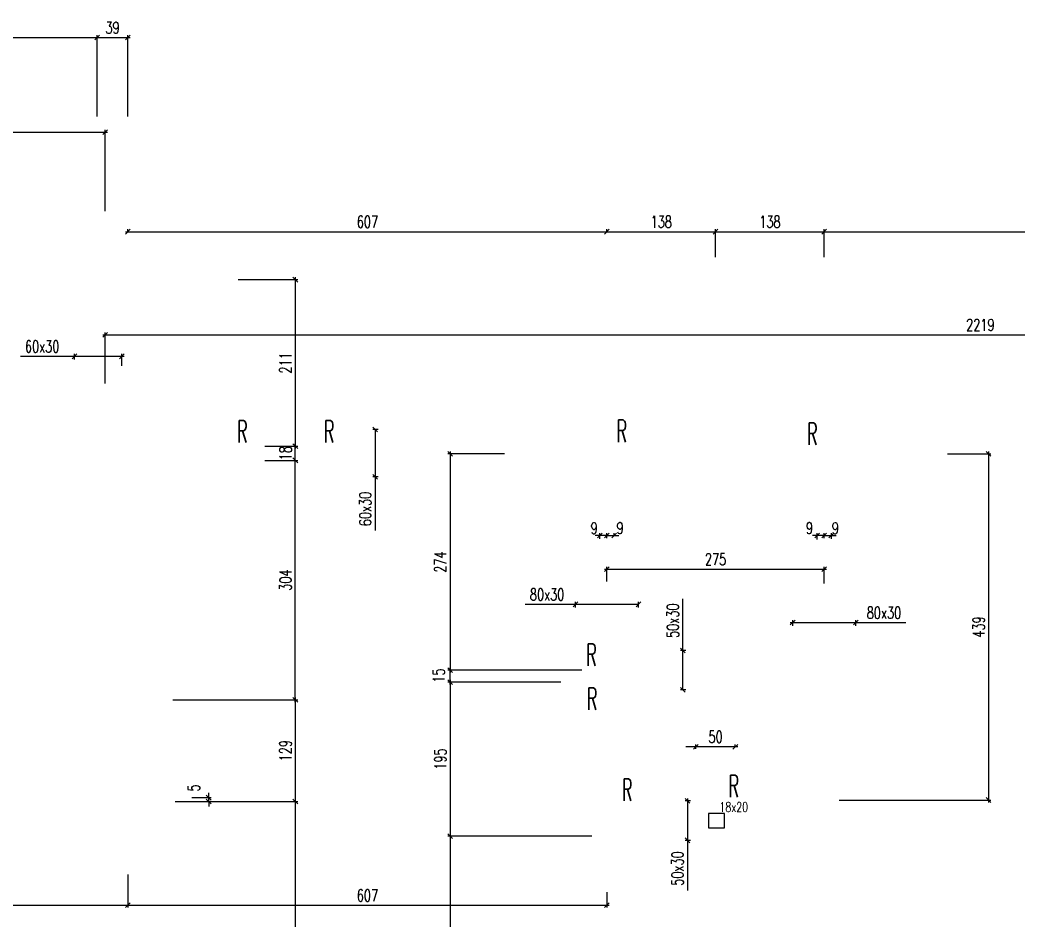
# Model space of a CAD drawing. Extents: x 307 to 786, y -197 to -94.
# Drawn here: x 409.64 to 422.29, y -112.25 to -100.85 of the extents above; entities that cross this region are included whole.
import ezdxf

# ---------------------------------------------------------------- set-up
doc = ezdxf.new("R2010")
doc.units = 0
doc.header["$LTSCALE"] = 0.5
doc.header["$MEASUREMENT"] = 0
doc.layers.get('DEFPOINTS').update_dxf_attribs({"linetype": 'CONTINUOUS'})
doc.layers.add('COTATION', color=7, linetype='CONTINUOUS')
doc.layers.add('REPERE-RAID', color=4, linetype='CONTINUOUS')
doc.styles.add('ROMANS8', font='romans.shx', dxfattribs={"width": 0.7})
doc.styles.get("Standard").update_dxf_attribs({"font": 'txt.shx'})
doc.dimstyles.new('COT50 cm', dxfattribs={"dimtxt": 0.15, "dimasz": 0.06, "dimexe": 0.03, "dimexo": 0.1, "dimgap": 0.05, "dimtad": 1, "dimdec": 0, "dimlfac": 100, "dimzin": 0, "dimdsep": 46, "dimtxsty": 'ROMANS8', "dimblk1": 'OBLIQUE', "dimblk2": 'OBLIQUE', "dimsah": 1, "dimcen": 0.03, "dimdle": 0.03, "dimclrt": 1, "dimadec": 0, "dimazin": 0, "dimtfac": 1, "dimtdec": 0, "dimtmove": 0, "dimatfit": 3, "dimfxl": 1, "dimfxlon": 1, "dimtolj": 1, "dimtzin": 0, "dimlwd": -1, "dimlwe": -1, "dimarcsym": 0})

# ---------------------------------------------------------------- blocks, each defined once
blk = doc.blocks.new('_Oblique')
at = {"layer": 'COTATION', "color": 0, "lineweight": -2}
blk.add_line((-0.5, -0.5), (0.5, 0.5), dxfattribs=at)
blk = doc.blocks.new('*D31')
at = {"layer": 'COTATION', "color": 0, "transparency": 16777216}
for p, q in [((404.11, -102.047), (404.11, -101.039)), ((410.62, -102.069), (410.62, -101.039)), ((404.08, -101.069), (410.65, -101.069))]:
    blk.add_line(p, q, dxfattribs=at)
at = {"layer": 'DEFPOINTS', "color": 0, "transparency": 16777216}
for p in [(410.62, -101.069), (404.11, -102.147), (410.62, -102.408)]:
    blk.add_point(p, dxfattribs=at)
at = {"layer": 'COTATION', "color": 0, "transparency": 16777216, "xscale": 0.06, "yscale": 0.06, "zscale": 0.06, "rotation": 180}
blk.add_blockref('_Oblique', (404.11, -101.069), dxfattribs=at)
at = {"layer": 'COTATION', "color": 0, "transparency": 16777216, "xscale": 0.06, "yscale": 0.06, "zscale": 0.06}
blk.add_blockref('_Oblique', (410.62, -101.069), dxfattribs=at)
at = {"layer": 'COTATION', "color": 1, "transparency": 16777216, "insert": (407.365, -100.944), "char_height": 0.15, "attachment_point": 5, "style": 'ROMANS8'}
blk.add_mtext('\\A1;651', dxfattribs=at)
blk = doc.blocks.new('*D32')
at = {"layer": 'COTATION', "color": 0, "transparency": 16777216}
for p, q in [((410.62, -102.069), (410.62, -101.039)), ((411.01, -102.069), (411.01, -101.039)), ((410.59, -101.069), (411.04, -101.069))]:
    blk.add_line(p, q, dxfattribs=at)
at = {"layer": 'DEFPOINTS', "color": 0, "transparency": 16777216}
for p in [(411.01, -101.069), (410.62, -102.408), (411.01, -102.408)]:
    blk.add_point(p, dxfattribs=at)
at = {"layer": 'COTATION', "color": 0, "transparency": 16777216, "xscale": 0.06, "yscale": 0.06, "zscale": 0.06, "rotation": 180}
blk.add_blockref('_Oblique', (410.62, -101.069), dxfattribs=at)
at = {"layer": 'COTATION', "color": 0, "transparency": 16777216, "xscale": 0.06, "yscale": 0.06, "zscale": 0.06}
blk.add_blockref('_Oblique', (411.01, -101.069), dxfattribs=at)
at = {"layer": 'COTATION', "color": 1, "transparency": 16777216, "insert": (410.815, -100.944), "char_height": 0.15, "attachment_point": 5, "style": 'ROMANS8'}
blk.add_mtext('\\A1;39', dxfattribs=at)
blk = doc.blocks.new('*D33')
at = {"layer": 'COTATION', "color": 0, "transparency": 16777216}
for p, q in [((410.98, -103.529), (417.11, -103.529)), ((411.01, -103.529), (411.01, -103.499)), ((417.08, -103.529), (417.08, -103.499))]:
    blk.add_line(p, q, dxfattribs=at)
at = {"layer": 'DEFPOINTS', "color": 0, "transparency": 16777216}
for p in [(411.01, -103.589), (417.08, -103.529), (417.08, -103.589)]:
    blk.add_point(p, dxfattribs=at)
at = {"layer": 'COTATION', "color": 0, "transparency": 16777216, "xscale": 0.06, "yscale": 0.06, "zscale": 0.06, "rotation": 180}
blk.add_blockref('_Oblique', (411.01, -103.529), dxfattribs=at)
at = {"layer": 'COTATION', "color": 0, "transparency": 16777216, "xscale": 0.06, "yscale": 0.06, "zscale": 0.06}
blk.add_blockref('_Oblique', (417.08, -103.529), dxfattribs=at)
at = {"layer": 'COTATION', "color": 1, "transparency": 16777216, "insert": (414.045, -103.404), "char_height": 0.15, "attachment_point": 5, "style": 'ROMANS8'}
blk.add_mtext('\\A1;607', dxfattribs=at)
blk = doc.blocks.new('*D34')
at = {"layer": 'COTATION', "color": 0, "transparency": 16777216}
for p, q in [((417.05, -103.529), (418.487, -103.529)), ((417.08, -103.529), (417.08, -103.499)), ((418.457, -103.851), (418.457, -103.499))]:
    blk.add_line(p, q, dxfattribs=at)
at = {"layer": 'DEFPOINTS', "color": 0, "transparency": 16777216}
for p in [(417.08, -103.589), (418.457, -103.529), (418.457, -103.951)]:
    blk.add_point(p, dxfattribs=at)
at = {"layer": 'COTATION', "color": 0, "transparency": 16777216, "xscale": 0.06, "yscale": 0.06, "zscale": 0.06, "rotation": 180}
blk.add_blockref('_Oblique', (417.08, -103.529), dxfattribs=at)
at = {"layer": 'COTATION', "color": 0, "transparency": 16777216, "xscale": 0.06, "yscale": 0.06, "zscale": 0.06}
blk.add_blockref('_Oblique', (418.457, -103.529), dxfattribs=at)
at = {"layer": 'COTATION', "color": 1, "transparency": 16777216, "insert": (417.768, -103.404), "char_height": 0.15, "attachment_point": 5, "style": 'ROMANS8'}
blk.add_mtext('\\A1;138', dxfattribs=at)
blk = doc.blocks.new('*D35')
at = {"layer": 'COTATION', "color": 0, "transparency": 16777216}
for p, q in [((418.427, -103.529), (419.863, -103.529)), ((418.457, -103.851), (418.457, -103.499)), ((419.833, -103.851), (419.833, -103.499))]:
    blk.add_line(p, q, dxfattribs=at)
at = {"layer": 'DEFPOINTS', "color": 0, "transparency": 16777216}
for p in [(419.833, -103.529), (418.457, -103.951), (419.833, -103.951)]:
    blk.add_point(p, dxfattribs=at)
at = {"layer": 'COTATION', "color": 0, "transparency": 16777216, "xscale": 0.06, "yscale": 0.06, "zscale": 0.06, "rotation": 180}
blk.add_blockref('_Oblique', (418.457, -103.529), dxfattribs=at)
at = {"layer": 'COTATION', "color": 0, "transparency": 16777216, "xscale": 0.06, "yscale": 0.06, "zscale": 0.06}
blk.add_blockref('_Oblique', (419.833, -103.529), dxfattribs=at)
at = {"layer": 'COTATION', "color": 1, "transparency": 16777216, "insert": (419.145, -103.404), "char_height": 0.15, "attachment_point": 5, "style": 'ROMANS8'}
blk.add_mtext('\\A1;138', dxfattribs=at)
blk = doc.blocks.new('*D36')
at = {"layer": 'COTATION', "color": 0, "transparency": 16777216}
for p, q in [((419.803, -103.529), (425.937, -103.529)), ((419.833, -103.851), (419.833, -103.499)), ((425.907, -104.529), (425.907, -103.499))]:
    blk.add_line(p, q, dxfattribs=at)
at = {"layer": 'DEFPOINTS', "color": 0, "transparency": 16777216}
for p in [(425.907, -103.529), (419.833, -103.951), (425.907, -104.744)]:
    blk.add_point(p, dxfattribs=at)
at = {"layer": 'COTATION', "color": 0, "transparency": 16777216, "xscale": 0.06, "yscale": 0.06, "zscale": 0.06, "rotation": 180}
blk.add_blockref('_Oblique', (419.833, -103.529), dxfattribs=at)
at = {"layer": 'COTATION', "color": 0, "transparency": 16777216, "xscale": 0.06, "yscale": 0.06, "zscale": 0.06}
blk.add_blockref('_Oblique', (425.907, -103.529), dxfattribs=at)
at = {"layer": 'COTATION', "color": 1, "transparency": 16777216, "insert": (422.87, -103.404), "char_height": 0.15, "attachment_point": 5, "style": 'ROMANS8'}
blk.add_mtext('\\A1;607', dxfattribs=at)
blk = doc.blocks.new('*D75')
at = {"layer": 'COTATION', "color": 0, "transparency": 16777216}
for p, q in [((404.135, -111.359), (404.135, -112.096)), ((411.01, -111.674), (411.01, -112.096)), ((404.105, -112.066), (411.04, -112.066))]:
    blk.add_line(p, q, dxfattribs=at)
at = {"layer": 'DEFPOINTS', "color": 0, "transparency": 16777216}
for p in [(404.135, -111.259), (411.01, -111.574), (411.01, -112.066)]:
    blk.add_point(p, dxfattribs=at)
at = {"layer": 'COTATION', "color": 0, "transparency": 16777216, "xscale": 0.06, "yscale": 0.06, "zscale": 0.06, "rotation": 180}
blk.add_blockref('_Oblique', (404.135, -112.066), dxfattribs=at)
at = {"layer": 'COTATION', "color": 0, "transparency": 16777216, "xscale": 0.06, "yscale": 0.06, "zscale": 0.06}
blk.add_blockref('_Oblique', (411.01, -112.066), dxfattribs=at)
at = {"layer": 'COTATION', "color": 1, "transparency": 16777216, "insert": (407.572, -111.941), "char_height": 0.15, "attachment_point": 5, "style": 'ROMANS8'}
blk.add_mtext('\\A1;687', dxfattribs=at)
blk = doc.blocks.new('*D76')
at = {"layer": 'COTATION', "color": 0, "transparency": 16777216}
for p, q in [((411.01, -111.674), (411.01, -112.096)), ((417.08, -111.901), (417.08, -112.096)), ((410.98, -112.066), (417.11, -112.066))]:
    blk.add_line(p, q, dxfattribs=at)
at = {"layer": 'DEFPOINTS', "color": 0, "transparency": 16777216}
for p in [(411.01, -111.574), (417.08, -111.801), (417.08, -112.066)]:
    blk.add_point(p, dxfattribs=at)
at = {"layer": 'COTATION', "color": 0, "transparency": 16777216, "xscale": 0.06, "yscale": 0.06, "zscale": 0.06, "rotation": 180}
blk.add_blockref('_Oblique', (411.01, -112.066), dxfattribs=at)
at = {"layer": 'COTATION', "color": 0, "transparency": 16777216, "xscale": 0.06, "yscale": 0.06, "zscale": 0.06}
blk.add_blockref('_Oblique', (417.08, -112.066), dxfattribs=at)
at = {"layer": 'COTATION', "color": 1, "transparency": 16777216, "insert": (414.045, -111.941), "char_height": 0.15, "attachment_point": 5, "style": 'ROMANS8'}
blk.add_mtext('\\A1;607', dxfattribs=at)
blk = doc.blocks.new('*D326')
at = {"layer": 'COTATION', "color": 0, "transparency": 16777216}
for p, q in [((417.05, -107.806), (419.863, -107.806)), ((417.08, -107.964), (417.08, -107.776)), ((419.833, -107.989), (419.833, -107.776))]:
    blk.add_line(p, q, dxfattribs=at)
at = {"layer": 'DEFPOINTS', "color": 0, "transparency": 16777216}
for p in [(419.833, -107.806), (417.08, -108.064), (419.833, -108.089)]:
    blk.add_point(p, dxfattribs=at)
at = {"layer": 'COTATION', "color": 0, "transparency": 16777216, "xscale": 0.06, "yscale": 0.06, "zscale": 0.06, "rotation": 180}
blk.add_blockref('_Oblique', (417.08, -107.806), dxfattribs=at)
at = {"layer": 'COTATION', "color": 0, "transparency": 16777216, "xscale": 0.06, "yscale": 0.06, "zscale": 0.06}
blk.add_blockref('_Oblique', (419.833, -107.806), dxfattribs=at)
at = {"layer": 'COTATION', "color": 1, "transparency": 16777216, "insert": (418.457, -107.681), "char_height": 0.15, "attachment_point": 5, "style": 'ROMANS8', "bg_fill": 3, "box_fill_scale": 1.25, "bg_fill_color": 256, "bg_fill_true_color": 13158600, "bg_fill_transparency": 0}
blk.add_mtext('\\A1;275', dxfattribs=at)
blk = doc.blocks.new('*D327')
at = {"layer": 'COTATION', "color": 0, "transparency": 16777216}
for p, q in [((410.331, -105.15), (410.331, -105.079)), ((410.931, -105.228), (410.931, -105.079)), ((410.331, -105.109), (409.648, -105.109)), ((410.961, -105.109), (410.331, -105.109))]:
    blk.add_line(p, q, dxfattribs=at)
at = {"layer": 'DEFPOINTS', "color": 0, "transparency": 16777216}
for p in [(410.331, -105.109), (410.331, -105.25), (410.931, -105.328)]:
    blk.add_point(p, dxfattribs=at)
at = {"layer": 'COTATION', "color": 0, "transparency": 16777216, "xscale": 0.06, "yscale": 0.06, "zscale": 0.06, "rotation": 180}
blk.add_blockref('_Oblique', (410.331, -105.109), dxfattribs=at)
at = {"layer": 'COTATION', "color": 0, "transparency": 16777216, "xscale": 0.06, "yscale": 0.06, "zscale": 0.06}
blk.add_blockref('_Oblique', (410.931, -105.109), dxfattribs=at)
at = {"layer": 'COTATION', "color": 1, "transparency": 16777216, "insert": (409.923, -104.984), "char_height": 0.15, "attachment_point": 5, "style": 'ROMANS8'}
blk.add_mtext('\\A1;60x30', dxfattribs=at)
blk = doc.blocks.new('*D329')
at = {"layer": 'COTATION', "color": 0, "transparency": 16777216}
for p, q in [((418.14, -110.743), (418.07, -110.743)), ((418.1, -110.713), (418.1, -111.243)), ((418.14, -111.243), (418.07, -111.243)), ((418.1, -111.243), (418.1, -111.878))]:
    blk.add_line(p, q, dxfattribs=at)
at = {"layer": 'DEFPOINTS', "color": 0, "transparency": 16777216}
for p in [(418.345, -110.743), (418.1, -111.243), (418.417, -111.243)]:
    blk.add_point(p, dxfattribs=at)
at = {"layer": 'COTATION', "color": 0, "transparency": 16777216, "xscale": 0.06, "yscale": 0.06, "zscale": 0.06}
for p, rotation in [((418.1, -110.743), 90), ((418.1, -111.243), 270)]:
    blk.add_blockref('_Oblique', p, dxfattribs=dict(at, rotation=rotation))
at = {"layer": 'COTATION', "color": 1, "transparency": 16777216, "insert": (417.975, -111.6), "char_height": 0.15, "attachment_point": 5, "rotation": 90, "style": 'ROMANS8'}
blk.add_mtext('\\A1;50x30', dxfattribs=at)
blk = doc.blocks.new('*D330')
at = {"layer": 'COTATION', "color": 0, "transparency": 16777216}
for p, q in [((414.183, -106.035), (414.113, -106.035)), ((414.143, -106.035), (414.143, -106.665)), ((414.183, -106.635), (414.113, -106.635)), ((414.143, -106.635), (414.143, -107.318))]:
    blk.add_line(p, q, dxfattribs=at)
at = {"layer": 'DEFPOINTS', "color": 0, "transparency": 16777216}
for p in [(414.143, -106.035), (414.374, -106.035), (414.424, -106.635)]:
    blk.add_point(p, dxfattribs=at)
at = {"layer": 'COTATION', "color": 0, "transparency": 16777216, "xscale": 0.06, "yscale": 0.06, "zscale": 0.06}
for p, rotation in [((414.143, -106.035), 90), ((414.143, -106.635), 270)]:
    blk.add_blockref('_Oblique', p, dxfattribs=dict(at, rotation=rotation))
at = {"layer": 'COTATION', "color": 1, "transparency": 16777216, "insert": (414.018, -107.043), "char_height": 0.15, "attachment_point": 5, "rotation": 90, "style": 'ROMANS8'}
blk.add_mtext('\\A1;60x30', dxfattribs=at)
blk = doc.blocks.new('*D338')
at = {"layer": 'COTATION', "color": 0, "transparency": 16777216}
for p, q in [((419.404, -108.483), (420.234, -108.483)), ((419.434, -108.523), (419.434, -108.453)), ((420.234, -108.523), (420.234, -108.453)), ((420.234, -108.483), (420.869, -108.483))]:
    blk.add_line(p, q, dxfattribs=at)
at = {"layer": 'DEFPOINTS', "color": 0, "transparency": 16777216}
for p in [(420.234, -108.483), (419.434, -108.783), (420.234, -108.834)]:
    blk.add_point(p, dxfattribs=at)
at = {"layer": 'COTATION', "color": 0, "transparency": 16777216, "xscale": 0.06, "yscale": 0.06, "zscale": 0.06, "rotation": 180}
blk.add_blockref('_Oblique', (419.434, -108.483), dxfattribs=at)
at = {"layer": 'COTATION', "color": 0, "transparency": 16777216, "xscale": 0.06, "yscale": 0.06, "zscale": 0.06}
blk.add_blockref('_Oblique', (420.234, -108.483), dxfattribs=at)
at = {"layer": 'COTATION', "color": 1, "transparency": 16777216, "insert": (420.591, -108.358), "char_height": 0.15, "attachment_point": 5, "style": 'ROMANS8'}
blk.add_mtext('\\A1;80x30', dxfattribs=at)
blk = doc.blocks.new('*D339')
at = {"layer": 'COTATION', "color": 0, "transparency": 16777216}
for p, q in [((416.68, -108.252), (416.044, -108.252)), ((417.48, -108.252), (416.65, -108.252)), ((416.68, -108.292), (416.68, -108.222)), ((417.48, -108.292), (417.48, -108.222))]:
    blk.add_line(p, q, dxfattribs=at)
at = {"layer": 'DEFPOINTS', "color": 0, "transparency": 16777216}
for p in [(417.48, -108.252), (416.68, -108.515), (417.48, -108.445)]:
    blk.add_point(p, dxfattribs=at)
at = {"layer": 'COTATION', "color": 0, "transparency": 16777216, "xscale": 0.06, "yscale": 0.06, "zscale": 0.06, "rotation": 180}
blk.add_blockref('_Oblique', (416.68, -108.252), dxfattribs=at)
at = {"layer": 'COTATION', "color": 0, "transparency": 16777216, "xscale": 0.06, "yscale": 0.06, "zscale": 0.06}
blk.add_blockref('_Oblique', (417.48, -108.252), dxfattribs=at)
at = {"layer": 'COTATION', "color": 1, "transparency": 16777216, "insert": (416.322, -108.127), "char_height": 0.15, "attachment_point": 5, "style": 'ROMANS8'}
blk.add_mtext('\\A1;80x30', dxfattribs=at)
blk = doc.blocks.new('*D340')
at = {"layer": 'COTATION', "color": 0, "transparency": 16777216}
for p, q in [((418.207, -110.083), (418.207, -110.027)), ((418.707, -110.059), (418.707, -110.027)), ((418.737, -110.057), (418.177, -110.057))]:
    blk.add_line(p, q, dxfattribs=at)
at = {"layer": 'DEFPOINTS', "color": 0, "transparency": 16777216}
for p in [(418.207, -110.057), (418.707, -110.159), (418.207, -110.183)]:
    blk.add_point(p, dxfattribs=at)
at = {"layer": 'COTATION', "color": 0, "transparency": 16777216, "xscale": 0.06, "yscale": 0.06, "zscale": 0.06, "rotation": 180}
blk.add_blockref('_Oblique', (418.207, -110.057), dxfattribs=at)
at = {"layer": 'COTATION', "color": 0, "transparency": 16777216, "xscale": 0.06, "yscale": 0.06, "zscale": 0.06}
blk.add_blockref('_Oblique', (418.707, -110.057), dxfattribs=at)
at = {"layer": 'COTATION', "color": 1, "transparency": 16777216, "insert": (418.457, -109.932), "char_height": 0.15, "attachment_point": 5, "style": 'ROMANS8'}
blk.add_mtext('\\A1;50', dxfattribs=at)
blk = doc.blocks.new('*D341')
at = {"layer": 'COTATION', "color": 0, "transparency": 16777216}
for p, q in [((418.041, -108.837), (418.041, -108.181)), ((418.081, -108.837), (418.011, -108.837)), ((418.041, -109.337), (418.041, -108.807)), ((418.081, -109.337), (418.011, -109.337))]:
    blk.add_line(p, q, dxfattribs=at)
at = {"layer": 'DEFPOINTS', "color": 0, "transparency": 16777216}
for p in [(418.286, -108.837), (418.041, -109.337), (418.358, -109.337)]:
    blk.add_point(p, dxfattribs=at)
at = {"layer": 'COTATION', "color": 0, "transparency": 16777216, "xscale": 0.06, "yscale": 0.06, "zscale": 0.06}
for p, rotation in [((418.041, -108.837), 90), ((418.041, -109.337), 270)]:
    blk.add_blockref('_Oblique', p, dxfattribs=dict(at, rotation=rotation))
at = {"layer": 'COTATION', "color": 1, "transparency": 16777216, "insert": (417.916, -108.459), "char_height": 0.15, "attachment_point": 5, "rotation": 90, "style": 'ROMANS8'}
blk.add_mtext('\\A1;50x30', dxfattribs=at)
blk = doc.blocks.new('*D352')
at = {"layer": 'COTATION', "color": 0, "transparency": 16777216}
for p, q in [((416.99, -107.381), (416.93, -107.381)), ((416.99, -107.423), (416.99, -107.351)), ((417.08, -107.381), (416.99, -107.381)), ((417.08, -107.415), (417.08, -107.351)), ((417.08, -107.381), (417.14, -107.381))]:
    blk.add_line(p, q, dxfattribs=at)
at = {"layer": 'DEFPOINTS', "color": 0, "transparency": 16777216}
for p in [(416.99, -107.381), (416.99, -107.523), (417.08, -107.515)]:
    blk.add_point(p, dxfattribs=at)
at = {"layer": 'COTATION', "color": 0, "transparency": 16777216, "xscale": 0.06, "yscale": 0.06, "zscale": 0.06}
blk.add_blockref('_Oblique', (416.99, -107.381), dxfattribs=at)
at = {"layer": 'COTATION', "color": 0, "transparency": 16777216, "xscale": 0.06, "yscale": 0.06, "zscale": 0.06, "rotation": 180}
blk.add_blockref('_Oblique', (417.08, -107.381), dxfattribs=at)
at = {"layer": 'COTATION', "color": 1, "transparency": 16777216, "insert": (416.918, -107.288), "char_height": 0.15, "attachment_point": 5, "style": 'ROMANS8'}
blk.add_mtext('\\A1;9', dxfattribs=at)
blk = doc.blocks.new('*D353')
at = {"layer": 'COTATION', "color": 0, "transparency": 16777216}
for p, q in [((417.08, -107.381), (417.02, -107.381)), ((417.08, -107.415), (417.08, -107.351)), ((417.08, -107.381), (417.17, -107.381)), ((417.17, -107.381), (417.17, -107.351)), ((417.17, -107.381), (417.23, -107.381))]:
    blk.add_line(p, q, dxfattribs=at)
at = {"layer": 'DEFPOINTS', "color": 0, "transparency": 16777216}
for p in [(417.17, -107.381), (417.17, -107.455), (417.08, -107.515)]:
    blk.add_point(p, dxfattribs=at)
at = {"layer": 'COTATION', "color": 0, "transparency": 16777216, "xscale": 0.06, "yscale": 0.06, "zscale": 0.06}
blk.add_blockref('_Oblique', (417.08, -107.381), dxfattribs=at)
at = {"layer": 'COTATION', "color": 0, "transparency": 16777216, "xscale": 0.06, "yscale": 0.06, "zscale": 0.06, "rotation": 180}
blk.add_blockref('_Oblique', (417.17, -107.381), dxfattribs=at)
at = {"layer": 'COTATION', "color": 1, "transparency": 16777216, "insert": (417.247, -107.285), "char_height": 0.15, "attachment_point": 5, "style": 'ROMANS8'}
blk.add_mtext('\\A1;9', dxfattribs=at)
blk = doc.blocks.new('*D354')
at = {"layer": 'COTATION', "color": 0, "transparency": 16777216}
for p, q in [((419.833, -107.381), (419.773, -107.381)), ((419.833, -107.415), (419.833, -107.351)), ((419.833, -107.381), (419.924, -107.381)), ((419.924, -107.423), (419.924, -107.351)), ((419.924, -107.381), (419.984, -107.381))]:
    blk.add_line(p, q, dxfattribs=at)
at = {"layer": 'DEFPOINTS', "color": 0, "transparency": 16777216}
for p in [(419.924, -107.381), (419.833, -107.515), (419.924, -107.523)]:
    blk.add_point(p, dxfattribs=at)
at = {"layer": 'COTATION', "color": 0, "transparency": 16777216, "xscale": 0.06, "yscale": 0.06, "zscale": 0.06}
blk.add_blockref('_Oblique', (419.833, -107.381), dxfattribs=at)
at = {"layer": 'COTATION', "color": 0, "transparency": 16777216, "xscale": 0.06, "yscale": 0.06, "zscale": 0.06, "rotation": 180}
blk.add_blockref('_Oblique', (419.924, -107.381), dxfattribs=at)
at = {"layer": 'COTATION', "color": 1, "transparency": 16777216, "insert": (419.975, -107.288), "char_height": 0.15, "attachment_point": 5, "style": 'ROMANS8'}
blk.add_mtext('\\A1;9', dxfattribs=at)
blk = doc.blocks.new('*D355')
at = {"layer": 'COTATION', "color": 0, "transparency": 16777216}
for p, q in [((419.744, -107.381), (419.684, -107.381)), ((419.744, -107.43), (419.744, -107.351)), ((419.833, -107.381), (419.744, -107.381)), ((419.833, -107.415), (419.833, -107.351)), ((419.833, -107.381), (419.893, -107.381))]:
    blk.add_line(p, q, dxfattribs=at)
at = {"layer": 'DEFPOINTS', "color": 0, "transparency": 16777216}
for p in [(419.744, -107.381), (419.744, -107.53), (419.833, -107.515)]:
    blk.add_point(p, dxfattribs=at)
at = {"layer": 'COTATION', "color": 0, "transparency": 16777216, "xscale": 0.06, "yscale": 0.06, "zscale": 0.06}
blk.add_blockref('_Oblique', (419.744, -107.381), dxfattribs=at)
at = {"layer": 'COTATION', "color": 0, "transparency": 16777216, "xscale": 0.06, "yscale": 0.06, "zscale": 0.06, "rotation": 180}
blk.add_blockref('_Oblique', (419.833, -107.381), dxfattribs=at)
at = {"layer": 'COTATION', "color": 1, "transparency": 16777216, "insert": (419.647, -107.285), "char_height": 0.15, "attachment_point": 5, "style": 'ROMANS8'}
blk.add_mtext('\\A1;9', dxfattribs=at)
blk = doc.blocks.new('*D356')
at = {"layer": 'COTATION', "color": 0, "transparency": 16777216}
for p, q in [((415.784, -106.346), (415.064, -106.346)), ((415.094, -106.316), (415.094, -109.117)), ((416.764, -109.087), (415.064, -109.087))]:
    blk.add_line(p, q, dxfattribs=at)
at = {"layer": 'DEFPOINTS', "color": 0, "transparency": 16777216}
for p in [(415.884, -106.346), (415.094, -109.087), (416.864, -109.087)]:
    blk.add_point(p, dxfattribs=at)
at = {"layer": 'COTATION', "color": 0, "transparency": 16777216, "xscale": 0.06, "yscale": 0.06, "zscale": 0.06}
for p, rotation in [((415.094, -106.346), 90), ((415.094, -109.087), 270)]:
    blk.add_blockref('_Oblique', p, dxfattribs=dict(at, rotation=rotation))
at = {"layer": 'COTATION', "color": 1, "transparency": 16777216, "insert": (414.969, -107.716), "char_height": 0.15, "attachment_point": 5, "rotation": 90, "style": 'ROMANS8'}
blk.add_mtext('\\A1;274', dxfattribs=at)
blk = doc.blocks.new('*D357')
at = {"layer": 'COTATION', "color": 0, "transparency": 16777216}
for p, q in [((416.494, -109.237), (415.064, -109.237)), ((415.094, -109.207), (415.094, -111.219)), ((416.89, -111.189), (415.064, -111.189))]:
    blk.add_line(p, q, dxfattribs=at)
at = {"layer": 'DEFPOINTS', "color": 0, "transparency": 16777216}
for p in [(416.594, -109.237), (415.094, -111.189), (416.99, -111.189)]:
    blk.add_point(p, dxfattribs=at)
at = {"layer": 'COTATION', "color": 0, "transparency": 16777216, "xscale": 0.06, "yscale": 0.06, "zscale": 0.06}
for p, rotation in [((415.094, -109.237), 90), ((415.094, -111.189), 270)]:
    blk.add_blockref('_Oblique', p, dxfattribs=dict(at, rotation=rotation))
at = {"layer": 'COTATION', "color": 1, "transparency": 16777216, "insert": (414.969, -110.213), "char_height": 0.15, "attachment_point": 5, "rotation": 90, "style": 'ROMANS8'}
blk.add_mtext('\\A1;195', dxfattribs=at)
blk = doc.blocks.new('*D358')
at = {"layer": 'COTATION', "color": 0, "transparency": 16777216}
for p, q in [((421.395, -106.346), (421.946, -106.346)), ((421.916, -106.316), (421.916, -110.762)), ((420.023, -110.732), (421.946, -110.732))]:
    blk.add_line(p, q, dxfattribs=at)
at = {"layer": 'DEFPOINTS', "color": 0, "transparency": 16777216}
for p in [(421.295, -106.346), (419.923, -110.732), (421.916, -110.732)]:
    blk.add_point(p, dxfattribs=at)
at = {"layer": 'COTATION', "color": 0, "transparency": 16777216, "xscale": 0.06, "yscale": 0.06, "zscale": 0.06}
for p, rotation in [((421.916, -106.346), 90), ((421.916, -110.732), 270)]:
    blk.add_blockref('_Oblique', p, dxfattribs=dict(at, rotation=rotation))
at = {"layer": 'COTATION', "color": 1, "transparency": 16777216, "insert": (421.791, -108.539), "char_height": 0.15, "attachment_point": 5, "rotation": 90, "style": 'ROMANS8'}
blk.add_mtext('\\A1;439', dxfattribs=at)
blk = doc.blocks.new('*D359')
at = {"layer": 'COTATION', "color": 0, "transparency": 16777216}
for p, q in [((415.094, -111.159), (415.094, -117.612)), ((416.89, -111.189), (415.064, -111.189)), ((417.018, -117.582), (415.064, -117.582))]:
    blk.add_line(p, q, dxfattribs=at)
at = {"layer": 'DEFPOINTS', "color": 0, "transparency": 16777216}
for p in [(416.99, -111.189), (415.094, -117.582), (417.118, -117.582)]:
    blk.add_point(p, dxfattribs=at)
at = {"layer": 'COTATION', "color": 0, "transparency": 16777216, "xscale": 0.06, "yscale": 0.06, "zscale": 0.06}
for p, rotation in [((415.094, -111.189), 90), ((415.094, -117.582), 270)]:
    blk.add_blockref('_Oblique', p, dxfattribs=dict(at, rotation=rotation))
at = {"layer": 'COTATION', "color": 1, "transparency": 16777216, "insert": (414.969, -114.386), "char_height": 0.15, "attachment_point": 5, "rotation": 90, "style": 'ROMANS8'}
blk.add_mtext('\\A1;639', dxfattribs=at)
blk = doc.blocks.new('*D383')
at = {"layer": 'COTATION', "color": 0, "transparency": 16777216}
for p, q in [((412.408, -104.137), (413.161, -104.137)), ((413.131, -104.107), (413.131, -106.277)), ((413.081, -106.247), (413.161, -106.247))]:
    blk.add_line(p, q, dxfattribs=at)
at = {"layer": 'DEFPOINTS', "color": 0, "transparency": 16777216}
for p in [(412.308, -104.137), (412.981, -106.247), (413.131, -106.247)]:
    blk.add_point(p, dxfattribs=at)
at = {"layer": 'COTATION', "color": 0, "transparency": 16777216, "xscale": 0.06, "yscale": 0.06, "zscale": 0.06}
for p, rotation in [((413.131, -104.137), 90), ((413.131, -106.247), 270)]:
    blk.add_blockref('_Oblique', p, dxfattribs=dict(at, rotation=rotation))
at = {"layer": 'COTATION', "color": 1, "transparency": 16777216, "insert": (413.006, -105.192), "char_height": 0.15, "attachment_point": 5, "rotation": 90, "style": 'ROMANS8'}
blk.add_mtext('\\A1;211', dxfattribs=at)
blk = doc.blocks.new('*D384')
at = {"layer": 'COTATION', "color": 0, "transparency": 16777216}
for p, q in [((411.579, -109.462), (413.161, -109.462)), ((413.131, -109.432), (413.131, -110.782)), ((411.61, -110.752), (413.161, -110.752))]:
    blk.add_line(p, q, dxfattribs=at)
at = {"layer": 'DEFPOINTS', "color": 0, "transparency": 16777216}
for p in [(411.479, -109.462), (411.51, -110.752), (413.131, -110.752)]:
    blk.add_point(p, dxfattribs=at)
at = {"layer": 'COTATION', "color": 0, "transparency": 16777216, "xscale": 0.06, "yscale": 0.06, "zscale": 0.06}
for p, rotation in [((413.131, -109.462), 90), ((413.131, -110.752), 270)]:
    blk.add_blockref('_Oblique', p, dxfattribs=dict(at, rotation=rotation))
at = {"layer": 'COTATION', "color": 1, "transparency": 16777216, "insert": (413.006, -110.107), "char_height": 0.15, "attachment_point": 5, "rotation": 90, "style": 'ROMANS8'}
blk.add_mtext('\\A1;129', dxfattribs=at)
blk = doc.blocks.new('*D385')
at = {"layer": 'COTATION', "color": 0, "transparency": 16777216}
for p, q in [((411.61, -110.752), (413.161, -110.752)), ((413.131, -110.722), (413.131, -116.136)), ((411.21, -116.106), (413.161, -116.106))]:
    blk.add_line(p, q, dxfattribs=at)
at = {"layer": 'DEFPOINTS', "color": 0, "transparency": 16777216}
for p in [(411.51, -110.752), (411.11, -116.106), (413.131, -116.106)]:
    blk.add_point(p, dxfattribs=at)
at = {"layer": 'COTATION', "color": 0, "transparency": 16777216, "xscale": 0.06, "yscale": 0.06, "zscale": 0.06}
for p, rotation in [((413.131, -110.752), 90), ((413.131, -116.106), 270)]:
    blk.add_blockref('_Oblique', p, dxfattribs=dict(at, rotation=rotation))
at = {"layer": 'COTATION', "color": 1, "transparency": 16777216, "insert": (413.006, -113.429), "char_height": 0.15, "attachment_point": 5, "rotation": 90, "style": 'ROMANS8'}
blk.add_mtext('\\A1;535', dxfattribs=at)
blk = doc.blocks.new('*D490')
at = {"layer": 'COTATION', "color": 0, "linetype": 'ByBlock', "transparency": 16777216}
for p, q in [((416.403, -109.087), (415.064, -109.087)), ((415.094, -109.267), (415.094, -109.057)), ((416.494, -109.237), (415.064, -109.237))]:
    blk.add_line(p, q, dxfattribs=at)
at = {"layer": 'DEFPOINTS', "color": 0, "linetype": 'ByBlock', "transparency": 16777216}
for p in [(415.094, -109.087), (416.503, -109.087), (416.594, -109.237)]:
    blk.add_point(p, dxfattribs=at)
at = {"layer": 'COTATION', "color": 0, "linetype": 'ByBlock', "transparency": 16777216, "xscale": 0.06, "yscale": 0.06, "zscale": 0.06}
for p, rotation in [((415.094, -109.087), 90), ((415.094, -109.237), 270)]:
    blk.add_blockref('_Oblique', p, dxfattribs=dict(at, rotation=rotation))
at = {"layer": 'COTATION', "color": 1, "linetype": 'ByBlock', "transparency": 16777216, "insert": (414.948, -109.155), "char_height": 0.15, "attachment_point": 5, "rotation": 90, "style": 'ROMANS8'}
blk.add_mtext('\\A1;15', dxfattribs=at)
blk = doc.blocks.new('*D660')
at = {"layer": 'COTATION', "color": 0, "transparency": 16777216}
for p, q in [((412.746, -106.427), (413.161, -106.427)), ((413.131, -109.492), (413.131, -106.397)), ((411.579, -109.462), (413.161, -109.462))]:
    blk.add_line(p, q, dxfattribs=at)
at = {"layer": 'DEFPOINTS', "color": 0, "transparency": 16777216}
for p in [(412.646, -106.427), (413.131, -106.427), (411.479, -109.462)]:
    blk.add_point(p, dxfattribs=at)
at = {"layer": 'COTATION', "color": 0, "transparency": 16777216, "xscale": 0.06, "yscale": 0.06, "zscale": 0.06}
for p, rotation in [((413.131, -106.427), 90), ((413.131, -109.462), 270)]:
    blk.add_blockref('_Oblique', p, dxfattribs=dict(at, rotation=rotation))
at = {"layer": 'COTATION', "color": 1, "transparency": 16777216, "insert": (413.006, -107.945), "char_height": 0.15, "attachment_point": 5, "rotation": 90, "style": 'ROMANS8'}
blk.add_mtext('\\A1;304', dxfattribs=at)
blk = doc.blocks.new('*D661')
at = {"layer": 'COTATION', "color": 0, "transparency": 16777216}
for p, q in [((413.131, -106.457), (413.131, -106.217)), ((412.746, -106.247), (413.161, -106.247)), ((412.746, -106.427), (413.161, -106.427))]:
    blk.add_line(p, q, dxfattribs=at)
at = {"layer": 'DEFPOINTS', "color": 0, "transparency": 16777216}
for p in [(412.646, -106.247), (413.131, -106.247), (412.646, -106.427)]:
    blk.add_point(p, dxfattribs=at)
at = {"layer": 'COTATION', "color": 0, "transparency": 16777216, "xscale": 0.06, "yscale": 0.06, "zscale": 0.06}
for p, rotation in [((413.131, -106.247), 90), ((413.131, -106.427), 270)]:
    blk.add_blockref('_Oblique', p, dxfattribs=dict(at, rotation=rotation))
at = {"layer": 'COTATION', "color": 1, "transparency": 16777216, "insert": (413.006, -106.337), "char_height": 0.15, "attachment_point": 5, "rotation": 90, "style": 'ROMANS8'}
blk.add_mtext('\\A1;18', dxfattribs=at)
blk = doc.blocks.new('*D722')
at = {"layer": 'COTATION', "color": 0, "transparency": 16777216}
for p, q in [((403.98, -102.269), (410.75, -102.269)), ((404.01, -103.269), (404.01, -102.239)), ((410.72, -103.269), (410.72, -102.239))]:
    blk.add_line(p, q, dxfattribs=at)
at = {"layer": 'DEFPOINTS', "color": 0, "transparency": 16777216}
for p in [(410.72, -102.269), (404.01, -104.037), (410.72, -104.037)]:
    blk.add_point(p, dxfattribs=at)
at = {"layer": 'COTATION', "color": 0, "transparency": 16777216, "xscale": 0.06, "yscale": 0.06, "zscale": 0.06, "rotation": 180}
blk.add_blockref('_Oblique', (404.01, -102.269), dxfattribs=at)
at = {"layer": 'COTATION', "color": 0, "transparency": 16777216, "xscale": 0.06, "yscale": 0.06, "zscale": 0.06}
blk.add_blockref('_Oblique', (410.72, -102.269), dxfattribs=at)
at = {"layer": 'COTATION', "color": 1, "transparency": 16777216, "insert": (407.365, -102.144), "char_height": 0.15, "attachment_point": 5, "style": 'ROMANS8'}
blk.add_mtext('\\A1;671', dxfattribs=at)
blk = doc.blocks.new('*D723')
at = {"layer": 'COTATION', "color": 0, "transparency": 16777216}
for p, q in [((410.69, -104.836), (432.937, -104.836)), ((410.72, -105.453), (410.72, -104.806)), ((432.907, -105.836), (432.907, -104.806))]:
    blk.add_line(p, q, dxfattribs=at)
at = {"layer": 'DEFPOINTS', "color": 0, "transparency": 16777216}
for p in [(432.907, -104.836), (410.72, -105.553), (432.907, -106.247)]:
    blk.add_point(p, dxfattribs=at)
at = {"layer": 'COTATION', "color": 0, "transparency": 16777216, "xscale": 0.06, "yscale": 0.06, "zscale": 0.06, "rotation": 180}
blk.add_blockref('_Oblique', (410.72, -104.836), dxfattribs=at)
at = {"layer": 'COTATION', "color": 0, "transparency": 16777216, "xscale": 0.06, "yscale": 0.06, "zscale": 0.06}
blk.add_blockref('_Oblique', (432.907, -104.836), dxfattribs=at)
at = {"layer": 'COTATION', "color": 1, "transparency": 16777216, "insert": (421.813, -104.711), "char_height": 0.15, "attachment_point": 5, "style": 'ROMANS8'}
blk.add_mtext('\\A1;2219', dxfattribs=at)
blk = doc.blocks.new('*D745')
at = {"layer": 'COTATION', "color": 0, "transparency": 16777216}
for p, q in [((412.033, -110.702), (412.033, -110.642)), ((411.82, -110.702), (412.063, -110.702)), ((411.82, -110.752), (412.063, -110.752)), ((412.033, -110.752), (412.033, -110.702)), ((412.033, -110.752), (412.033, -110.812))]:
    blk.add_line(p, q, dxfattribs=at)
at = {"layer": 'DEFPOINTS', "color": 0, "transparency": 16777216}
for p in [(411.72, -110.702), (411.72, -110.752), (412.033, -110.702)]:
    blk.add_point(p, dxfattribs=at)
at = {"layer": 'COTATION', "color": 0, "transparency": 16777216, "xscale": 0.06, "yscale": 0.06, "zscale": 0.06}
for p, rotation in [((412.033, -110.702), 270), ((412.033, -110.752), 90)]:
    blk.add_blockref('_Oblique', p, dxfattribs=dict(at, rotation=rotation))
at = {"layer": 'COTATION', "color": 1, "transparency": 16777216, "insert": (411.846, -110.578), "char_height": 0.15, "attachment_point": 5, "rotation": 90, "style": 'ROMANS8'}
blk.add_mtext('\\A1;5', dxfattribs=at)

msp = doc.modelspace()

# ---------------------------------------------------------------- linework, layer by layer
at = {"layer": 'COTATION'}
msp.add_line((418.7069, -110.0569), (418.08, -110.0569), dxfattribs=at)
msp.add_lwpolyline([(418.5699, -110.9024), (418.3669, -110.9024), (418.3669, -111.0824), (418.5699, -111.0824)], close=True, dxfattribs=at)

# ---------------------------------------------------------------- texts
at = {"layer": 'REPERE-RAID', "color": 4, "width": 0.519}
for p in [(412.3949, -106.2013), (413.4949, -106.2013), (417.2037, -106.1957), (419.618, -106.2315), (416.8189, -109.0307), (416.8273, -109.5896), (418.6228, -110.6949), (417.2721, -110.7427, -74.8404)]:
    msp.add_text('R', height=0.28, dxfattribs=at).set_placement(p)
at = {"layer": 'REPERE-RAID', "color": 1, "style": 'ROMANS8', "width": 0.7}
msp.add_text('18x20', height=0.125, dxfattribs=at).set_placement((418.5051, -110.8829))

# ---------------------------------------------------------------- dimensions: what is measured, and where the dimension line sits
at = {"layer": 'COTATION'}
for base, p1, p2, override, picture, middle in [((410.6197, -101.0694), (404.1097, -102.1473), (410.6197, -102.4082), {"dimtmove": 1}, '*D31', (407.3647, -100.9444)), ((411.0097, -101.0694), (410.6197, -102.4082), (411.0097, -102.4082), {"dimtmove": 1}, '*D32', (410.8147, -100.9444)), ((410.7199, -102.2692), (404.0099, -104.0374), (410.7199, -104.0374), {"dimtmove": 1}, '*D722', (407.3649, -102.1442)), ((418.4565, -103.5291), (417.0797, -103.5887), (418.4565, -103.9512), {"dimtmove": 1}, '*D34', (417.7681, -103.4041)), ((419.8334, -103.5291), (418.4565, -103.9512), (419.8334, -103.9512), {"dimtmove": 1}, '*D35', (419.145, -103.4041)), ((425.9065, -103.5291), (419.8334, -103.9512), (425.9065, -104.7442), {"dimtmove": 1}, '*D36', (422.87, -103.4041)), ((419.8334, -107.8057), (417.0797, -108.0636), (419.8334, -108.0894), {"dimfxl": 0.2, "dimfxlon": 1, "dimtfill": 1}, '*D326', (418.4565, -107.6807)), ((418.2069, -110.0569), (418.7069, -110.1588), (418.2069, -110.1831), {"dimfxl": 0.04, "dimfxlon": 1}, '*D340', (418.4569, -109.9319)), ((411.0097, -112.0655), (404.1348, -111.259), (411.0097, -111.5741), {"dimtmove": 1}, '*D75', (407.5722, -111.9405)), ((417.0797, -112.0655), (411.0097, -111.5741), (417.0797, -111.8009), {"dimtmove": 1}, '*D76', (414.0447, -111.9405))]:
    dim = msp.add_linear_dim(base=base, p1=p1, p2=p2, dimstyle='COT50 cm', override=override, dxfattribs=at)
    dim.commit()
    dim.dimension.update_dxf_attribs({"geometry": picture, "text_midpoint": middle})
for base, p1, p2, picture, middle in [((417.0797, -103.5291), (411.0097, -103.5887), (417.0797, -103.5887), '*D33', (414.0447, -103.4041)), ((432.9068, -104.8355), (410.7199, -105.553), (432.9068, -106.2474), '*D723', (421.8134, -104.7105))]:
    dim = msp.add_linear_dim(base=base, p1=p1, p2=p2, dimstyle='COT50 cm', dxfattribs=at)
    dim.commit()
    dim.dimension.update_dxf_attribs({"geometry": picture, "text_midpoint": middle})
for base, p1, p2, override, picture, middle in [((413.1311, -106.2474), (412.3084, -104.1374), (412.9807, -106.2474), {"dimfxl": 10, "dimfxlon": 1}, '*D383', (413.0061, -105.1924)), ((415.0942, -109.0867), (415.8838, -106.3458), (416.8642, -109.0867), {"dimfxl": 10, "dimfxlon": 1}, '*D356', (414.9692, -107.7162)), ((413.1310922, -106.427399), (411.4789512, -109.4623991), (412.6464454, -106.427399), {"dimtmove": 1, "dimfxl": 10, "dimfxlon": 1}, '*D660', (413.0060922, -107.9448991)), ((415.0942, -111.1888), (416.5944, -109.2367), (416.9897, -111.1888), {"dimtmove": 1, "dimfxl": 10, "dimfxlon": 1}, '*D357', (414.9692, -110.2127)), ((413.1311, -110.7524), (411.479, -109.4624), (411.5097, -110.7524), {"dimtmove": 1, "dimfxl": 10, "dimfxlon": 1}, '*D384', (413.0061, -110.1074)), ((413.1311, -116.1056), (411.5097, -110.7524), (411.1099, -116.1056), {"dimtmove": 1, "dimfxl": 10, "dimfxlon": 1}, '*D385', (413.0061, -113.429)), ((415.0942, -117.5824), (416.9897, -111.1888), (417.1176, -117.5824), {"dimtmove": 1, "dimfxl": 10, "dimfxlon": 1}, '*D359', (414.9692, -114.3856))]:
    dim = msp.add_linear_dim(base=base, p1=p1, p2=p2, angle=90, dimstyle='COT50 cm', override=override, dxfattribs=at)
    dim.commit()
    dim.dimension.update_dxf_attribs({"geometry": picture, "text_midpoint": middle})
dim = msp.add_linear_dim(base=(410.3309, -105.1086), p1=(410.9309, -105.3283), p2=(410.3309, -105.2501), text='<>x30', dimstyle='COT50 cm', dxfattribs=at)
dim.commit()
dim.dimension.update_dxf_attribs({"geometry": '*D327', "text_midpoint": (409.9231, -105.1086), "dimtype": 160})
for base, p1, p2, picture, middle in [((414.1428, -106.035), (414.4244, -106.635), (414.3743, -106.035), '*D330', (414.1428, -107.0428)), ((418.0412, -109.3366), (418.2863, -108.8366), (418.3584, -109.3366), '*D341', (418.0412, -108.4588)), ((418.0998, -111.2426), (418.345, -110.7426), (418.417, -111.2426), '*D329', (418.0998, -111.6005))]:
    dim = msp.add_linear_dim(base=base, p1=p1, p2=p2, angle=90, text='<>x30', dimstyle='COT50 cm', override={"dimfxl": 0.04, "dimfxlon": 1}, dxfattribs=at)
    dim.commit()
    dim.dimension.update_dxf_attribs({"geometry": picture, "text_midpoint": middle, "dimtype": 160})
for base, p1, p2, picture, middle in [((413.1311, -106.2474), (412.6464, -106.4274), (412.6464, -106.2474), '*D661', (413.1311, -106.3374)), ((412.0329, -110.7024), (411.7204, -110.7524), (411.7204, -110.7024), '*D745', (411.9711, -110.5784))]:
    dim = msp.add_linear_dim(base=base, p1=p1, p2=p2, angle=90, dimstyle='COT50 cm', override={"dimtmove": 1, "dimfxl": 10, "dimfxlon": 1}, dxfattribs=at)
    dim.commit()
    dim.dimension.update_dxf_attribs({"geometry": picture, "text_midpoint": middle, "dimtype": 160})
dim = msp.add_linear_dim(base=(420.2336, -108.483), p1=(419.4336, -108.7828), p2=(420.2336, -108.8335), text='<>x30', dimstyle='COT50 cm', override={"dimfxl": 0.04, "dimfxlon": 1}, dxfattribs=at)
dim.commit()
dim.dimension.update_dxf_attribs({"geometry": '*D338', "text_midpoint": (420.5914, -108.483), "dimtype": 160})
at = {"layer": 'COTATION', "linetype": 'ByBlock'}
dim = msp.add_linear_dim(base=(415.0942, -109.0867), p1=(416.5944, -109.2367), p2=(416.5026, -109.0867), angle=90, dimstyle='COT50 cm', override={"dimtmove": 1, "dimfxl": 10, "dimfxlon": 1}, dxfattribs=at)
dim.commit()
dim.dimension.update_dxf_attribs({"geometry": '*D490', "text_midpoint": (415.0728, -109.1552), "dimtype": 160})

# ---------------------------------------------------------------- next in the draw order: dimensions: what is measured, and where the dimension line sits
at = {"layer": 'COTATION'}
dim = msp.add_linear_dim(base=(421.9158, -110.7324), p1=(421.2946, -106.3463), p2=(419.9235, -110.7324), angle=90, dimstyle='COT50 cm', override={"dimfxl": 10, "dimfxlon": 1}, dxfattribs=at)
dim.commit()
dim.dimension.update_dxf_attribs({"geometry": '*D358', "text_midpoint": (421.7908, -108.5394)})
for base, p2, picture, middle in [((416.9895, -107.3814), (416.9895, -107.5228), '*D352', (416.9185, -107.4128)), ((417.1696, -107.3814), (417.1696, -107.4551), '*D353', (417.2466, -107.41))]:
    dim = msp.add_linear_dim(base=base, p1=(417.0797, -107.5147), p2=p2, dimstyle='COT50 cm', override={"dimtmove": 1, "dimfxl": 10, "dimfxlon": 1}, dxfattribs=at)
    dim.commit()
    dim.dimension.update_dxf_attribs({"geometry": picture, "text_midpoint": middle, "dimtype": 160})
for base, p2, picture, middle in [((419.7435, -107.3814), (419.7435, -107.5301), '*D355', (419.6469, -107.41)), ((419.9235, -107.3814), (419.9235, -107.5228), '*D354', (419.975, -107.4128))]:
    dim = msp.add_linear_dim(base=base, p1=(419.8334, -107.5147), p2=p2, angle=180, dimstyle='COT50 cm', override={"dimtmove": 1, "dimfxl": 10, "dimfxlon": 1}, dxfattribs=at)
    dim.commit()
    dim.dimension.update_dxf_attribs({"geometry": picture, "text_midpoint": middle, "dimtype": 160})
dim = msp.add_linear_dim(base=(417.4798, -108.2522), p1=(416.6798, -108.5149), p2=(417.4798, -108.4454), angle=180, text='<>x30', dimstyle='COT50 cm', override={"dimfxl": 0.04, "dimfxlon": 1}, dxfattribs=at)
dim.commit()
dim.dimension.update_dxf_attribs({"geometry": '*D339', "text_midpoint": (416.322, -108.2522), "dimtype": 160})

doc.saveas('drawing.dxf')
